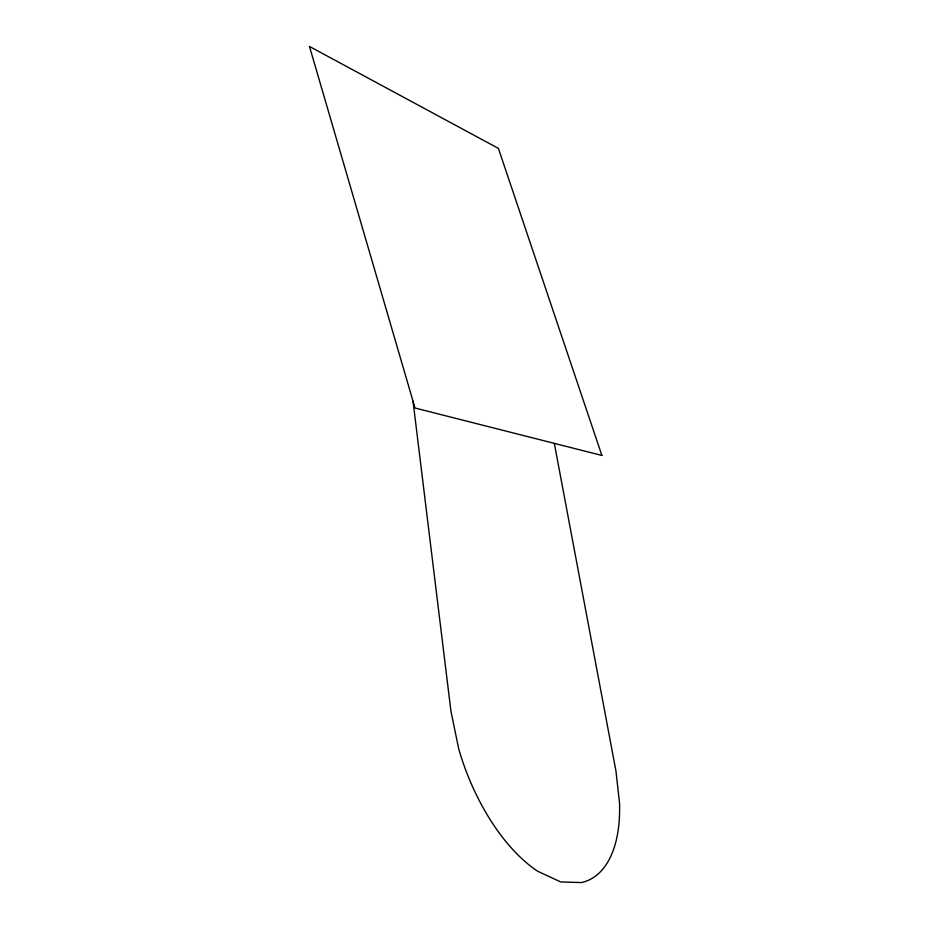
<?xml version="1.0" encoding="UTF-8"?>
<svg xmlns="http://www.w3.org/2000/svg" width="929" height="929" viewBox="0 0 929 929"><rect width="100%" height="100%" fill="white"/><g stroke="black" fill="none" stroke-linecap="round" stroke-linejoin="round"><path stroke-width="1.39" d="M554.323 443.377L615.985 771.244L619.527 803.062A139.745 71.15 68.9 0 1 581.554 882.55L560.756 881.958L537.589 871.205A144.401 73.507 68.8 0 1 458.729 748.89L450.937 711.196L413.033 401.223M601.876 455.442L415.019 408.017L309.473 46.45L498.397 148.385L601.876 455.442"/></g></svg>
